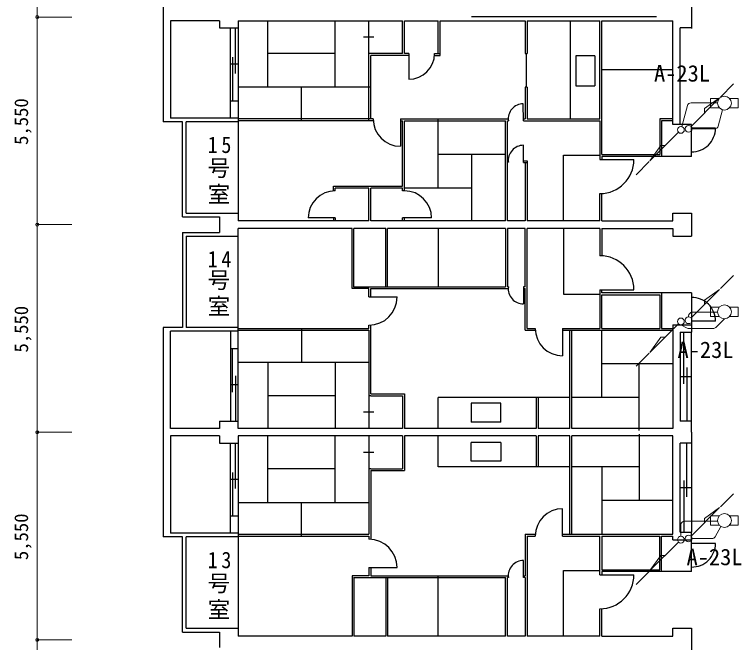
# Model space of a CAD drawing. Units: millimetres, scale not verified. Extents: x -57444 to 128924, y -40058 to 51382.
# Drawn here: x -36867 to -17442, y 431 to 17218 of the extents above; entities that cross this region are included whole.
import ezdxf
from ezdxf.enums import TextEntityAlignment as Align

# ---------------------------------------------------------------- set-up
doc = ezdxf.new("R2010")
doc.units = ezdxf.units.MM
doc.header["$LTSCALE"] = 200
doc.header["$PDMODE"] = 32
doc.header["$PDSIZE"] = 80
doc.layers.add('1-1_施設名', color=7, linetype='Continuous')
doc.layers.add('8-2', color=7, linetype='Continuous')
for name, color, linetype, lineweight in [('1-8', 4, 'Continuous', 9), ('8-0', 134, 'Continuous', 20), ('8-1', 7, 'Continuous', 9)]:
    doc.layers.add(name, color=color, linetype=linetype, lineweight=lineweight)
doc.styles.add('@ＭＳ ゴシック', font='')
doc.styles.add('ＭＳ ゴシック', font='')
doc.styles.get('@ＭＳ ゴシック').set_extended_font_data('@MS Gothic')
doc.styles.get('ＭＳ ゴシック').set_extended_font_data('MS Gothic')

msp = doc.modelspace()

# ---------------------------------------------------------------- linework, layer by layer
at = {"layer": '1-1_施設名'}
for p, q in [((-32897.6, 21181.5), (-32897.6, 14351)), ((-18777.6, 17459.6), (-18777.6, 16842.4)), ((-24657.2, 17163.3), (-19712.1, 17163.3)), ((-31394.2, 17051), (-32697.6, 17051)), ((-32697.6, 17051), (-32697.6, 14451)), ((-31394.2, 17051), (-31394.2, 16858.9)), ((-30894.6, 17051), (-30894.6, 11701)), ((-30894.6, 17051), (-26497.6, 17051)), ((-30097.6, 15276), (-30097.6, 17051)), ((-28297.6, 15276), (-28297.6, 17051)), ((-27397.6, 14376), (-27397.6, 17051)), ((-26497.6, 16176), (-26497.6, 17051)), ((-26447.6, 17051), (-25547.6, 17051)), ((-26447.6, 16176), (-26447.6, 17051)), ((-25547.6, 16176), (-25547.6, 17051)), ((-25497.6, 16126), (-25497.6, 17051)), ((-25497.6, 17051), (-23220.5, 17051)), ((-23220.5, 17051), (-23220.5, 16176)), ((-23170.3, 17051), (-23170.3, 16176)), ((-23170.3, 17051), (-21223.9, 17051)), ((-22013, 14430.5), (-22013, 17051)), ((-21223.9, 14426), (-21223.9, 17051)), ((-21173.9, 13475.3), (-21173.9, 17051)), ((-21173.9, 17051), (-19277.6, 17051)), ((-19277.6, 14276), (-19277.6, 17051)), ((-31394.2, 16858.9), (-30894.6, 16858.9)), ((-31097.6, 14451), (-31097.6, 16858.9)), ((-30958.5, 15642.7), (-30958.5, 16858.9)), ((-18777.6, 16858.9), (-19077.6, 16858.9)), ((-19077.6, 14276), (-19077.6, 16858.9)), ((-27263.6, 16613.5), (-27540.4, 16613.5)), ((-28297.6, 16176), (-30097.6, 16176)), ((-27347.6, 16176), (-27397.6, 16176)), ((-26497.6, 16176), (-27347.6, 16176)), ((-26333.6, 16126), (-27347.6, 16126)), ((-27347.6, 14426), (-27347.6, 16126)), ((-26333.6, 16176), (-26447.6, 16176)), ((-26333.6, 16176), (-26333.6, 15485.7)), ((-25645, 16126), (-25497.6, 16126)), ((-25643.2, 16176), (-25497.6, 16176)), ((-23220.5, 16176), (-23170.3, 16176)), ((-23195.4, 16176), (-23195.4, 15276)), ((-31038.7, 16077.3), (-31038.7, 14915.1)), ((-21357.7, 16109.7), (-21357.7, 15310.2)), ((-30894.6, 15887), (-31097.6, 15887.1)), ((-19277.6, 15738.5), (-21173.9, 15738.5)), ((-27347.6, 15276), (-30897.6, 15276)), ((-29197.6, 14376), (-29197.6, 15276)), ((-23170.3, 15276), (-23220.5, 15276)), ((-23220.5, 15276), (-23220.5, 14426)), ((-23170.3, 15276), (-23170.3, 14426)), ((-21863.8, 15310.2), (-21357.7, 15310.2)), ((-21357.7, 15345.2), (-21357.7, 15309.5)), ((-31099, 14915.1), (-30895.4, 14915.1)), ((-23270.5, 14376), (-23273.9, 14829.7)), ((-30894.6, 14451), (-32697.6, 14451)), ((-27284.4, 14426), (-30894.6, 14426)), ((-27347.6, 14376), (-30894.6, 14376)), ((-27282.7, 14376), (-27347.6, 14376)), ((-26553.1, 14426), (-26553.1, 13694.7)), ((-26553.1, 14426), (-23674.6, 14426)), ((-26553.1, 14376), (-26497.6, 14376)), ((-26497.6, 12626), (-26497.6, 14376)), ((-26447.6, 12506.1), (-26447.6, 14376)), ((-26447.6, 14376), (-23747.6, 14376)), ((-25547.6, 12576), (-25547.6, 14426)), ((-23747.6, 11701), (-23747.6, 14376)), ((-23697.6, 11701), (-23697.6, 14376)), ((-23697.6, 14376), (-23671.5, 14376)), ((-23270.9, 14426), (-23220.5, 14426)), ((-23270.5, 14376), (-21223.9, 14376)), ((-23170.3, 14426), (-21223.9, 14426)), ((-21223.9, 14376), (-21223.9, 13339.9)), ((-19277.6, 14426), (-19627.6, 14426)), ((-19627.6, 14426), (-19627.6, 13475.3)), ((-19277.6, 14376), (-19577.6, 14376)), ((-19577.6, 14376), (-19577.6, 13425.3)), ((-32381.5, 14351), (-32897.6, 14351)), ((-32381.5, 11808.9), (-32381.5, 14351)), ((-30894.6, 14351), (-32281.5, 14351)), ((-32281.5, 11908.9), (-32281.5, 14351)), ((-18777.6, 14276), (-19277.6, 14276)), ((-18777.6, 13425.3), (-18777.6, 14276)), ((-18135.9, 14179.1), (-18777.6, 14179.1)), ((-23269.3, 13266.7), (-23268.6, 13722.3)), ((-23747.6, 13476), (-25547.6, 13476)), ((-24647.6, 11701), (-24647.6, 13476)), ((-22197.1, 11701), (-22197.1, 13458)), ((-22197.1, 13458), (-21223.9, 13458)), ((-21173.9, 13475.3), (-19627.6, 13475.3)), ((-21173.9, 13425.3), (-21173.9, 13339.9)), ((-18777.6, 13425.3), (-21173.9, 13425.3)), ((-23671.8, 13267.3), (-23697.6, 13267.4)), ((-23269.3, 13266.7), (-23170.3, 13266.6)), ((-23269.2, 13310.2), (-23170.3, 13310.2)), ((-23220.5, 13266.7), (-23220.5, 11701)), ((-23170.3, 13310.2), (-23170.3, 11701)), ((-21223.9, 13339.9), (-20314.9, 13339.9)), ((-28347.6, 12506.1), (-28347.6, 12626)), ((-28347.6, 12626), (-26497.6, 12626)), ((-28297.6, 12504.6), (-28297.6, 12576)), ((-27347.6, 11701), (-27347.6, 12576)), ((-26497.6, 12576), (-27347.6, 12576)), ((-26497.6, 12504.6), (-26497.6, 12576)), ((-24647.6, 12576), (-26447.6, 12576)), ((-21173.9, 11701), (-21173.9, 12432.3)), ((-21223.9, 11701), (-21223.9, 12430.9)), ((-32281.5, 11908.9), (-30894.6, 11908.9)), ((-31097.6, 11908.5), (-31097.6, 11908.9)), ((-19277.6, 11909.6), (-18777.6, 11909.6)), ((-18777.6, 11909.6), (-18777.6, 11292.4)), ((-32381.5, 11808.9), (-31394.2, 11808.9)), ((-31394.2, 11808.9), (-31394.2, 11393.1)), ((-27397.6, 11701), (-30894.6, 11701)), ((-28297.6, 11780.8), (-29021.3, 11780.8)), ((-28347.6, 11780.8), (-28347.6, 11701)), ((-28297.6, 11780.8), (-28297.6, 11701)), ((-23747.6, 11701), (-27347.6, 11701)), ((-26497.6, 11701), (-26497.6, 11780.8)), ((-25722.3, 11780.8), (-26497.6, 11780.8)), ((-26447.6, 11701), (-26447.6, 11780.8)), ((-23220.5, 11701), (-23697.6, 11701)), ((-21223.9, 11701), (-23170.3, 11701)), ((-30894.6, 6151), (-30894.6, 11501)), ((-27847.6, 11501), (-30894.6, 11501)), ((-27847.6, 9891.9), (-27847.6, 11501)), ((-27797.6, 9928.7), (-27797.6, 11501)), ((-26897.6, 9928.7), (-26897.6, 11501)), ((-23747.6, 11501), (-26897.6, 11501)), ((-25547.6, 11501), (-25547.6, 9917.3)), ((-23747.6, 11501), (-23747.6, 9935.4)), ((-23220.5, 11501), (-23697.6, 11501)), ((-23697.6, 11501), (-23697.6, 9935.4)), ((-23220.5, 9935.4), (-23220.5, 11501)), ((-21223.9, 11501), (-23170.3, 11501)), ((-23170.3, 8826), (-23170.3, 11501)), ((-22197.1, 11501), (-22197.1, 9744)), ((-21223.9, 11501), (-21223.9, 10771.1)), ((-21173.9, 11501), (-21173.9, 10769.7)), ((-32378.8, 11393.1), (-31394.2, 11393.1)), ((-32378.8, 11393.1), (-32378.8, 8851)), ((-32281.5, 11293.1), (-30894.6, 11293.1)), ((-32281.5, 11293.1), (-32281.5, 8851)), ((-31394.2, 11293.1), (-31097.6, 11293.1)), ((-19277.6, 11292.4), (-18777.6, 11292.4)), ((-27797.6, 9935.4), (-23747.6, 9935.4)), ((-23671.8, 9934.7), (-23697.6, 9934.7)), ((-23220.5, 9935.4), (-23269.3, 9935.4)), ((-23269.3, 9935.3), (-23268.6, 9479.7)), ((-27347.6, 9666.6), (-27347.6, 9891.9)), ((-27347.6, 9891.9), (-23674.7, 9891.9)), ((-23269.2, 9891.9), (-23220.5, 9891.9)), ((-23220.5, 8776), (-23220.5, 9891.9)), ((-22197.1, 9744), (-21223.9, 9744)), ((-21223.9, 9862.1), (-20314.9, 9862.1)), ((-21223.9, 9862.1), (-21223.9, 8826)), ((-21173.9, 9776.7), (-21173.9, 9862.1)), ((-18777.6, 9776.7), (-21173.9, 9776.7)), ((-21173.9, 9726.7), (-19627.6, 9726.7)), ((-21173.9, 8826), (-21173.9, 9726.7)), ((-19627.6, 9726.7), (-19627.6, 8826)), ((-19577.6, 9776.7), (-19577.6, 8826)), ((-18777.6, 9776.7), (-18777.6, 8726)), ((-27397.6, 9666.6), (-26643.7, 9666.6)), ((-18135.9, 9022.9), (-18777.6, 9022.9)), ((-32378.8, 8851), (-32897.6, 8851)), ((-32897.6, 8851), (-32897.6, 3251)), ((-30894.6, 8751), (-32697.6, 8751)), ((-32697.6, 6151), (-32697.6, 8751)), ((-30894.6, 8851), (-32281.5, 8851)), ((-31097.6, 8751), (-31097.6, 6343.6)), ((-30894.6, 8826), (-27397.6, 8826)), ((-30894.6, 8776), (-27397.6, 8776)), ((-29197.6, 8826), (-29197.6, 7926)), ((-27397.6, 8826), (-27397.6, 8912.7)), ((-27397.6, 8776), (-27397.6, 6151)), ((-27347.6, 7076), (-27347.6, 8914.3)), ((-23220.5, 8776), (-22950.8, 8776)), ((-23170.3, 8826), (-22952.5, 8826)), ((-22221.2, 8826), (-22221.2, 8094.7)), ((-22221.2, 8826), (-21223.9, 8826)), ((-22221.2, 8776), (-19277.6, 8776)), ((-22083.1, 8776), (-22027.6, 8776)), ((-22027.6, 6151), (-22027.6, 8776)), ((-21977.6, 6151), (-21977.6, 8776)), ((-21173.9, 8826), (-19627.6, 8826)), ((-21173.9, 6976), (-21173.9, 8776)), ((-19577.6, 8826), (-19277.6, 8826)), ((-19277.6, 8926), (-18777.6, 8926)), ((-19277.6, 8926), (-19277.6, 8826)), ((-19277.6, 8776), (-19277.6, 6151)), ((-19077.6, 8726), (-18777.6, 8726)), ((-19077.6, 8726), (-19077.6, 6343.2)), ((-18978.6, 7344.4), (-18978.6, 8726)), ((-18777.6, 6343.2), (-18777.6, 8726)), ((-31099, 8286.9), (-30895.4, 8286.9)), ((-31038.7, 7124.8), (-31038.7, 8286.9)), ((-30897.6, 7926), (-27397.6, 7926)), ((-30097.6, 7926), (-30097.6, 6151)), ((-28297.6, 7926), (-28297.6, 6151)), ((-19277.6, 7876), (-21173.9, 7876)), ((-20177.6, 6101), (-20177.6, 7876)), ((-18898.5, 7778.9), (-18898.5, 6343.2)), ((-30958.5, 7559.3), (-30958.5, 6343.1)), ((-18777.6, 7534.6), (-19077.6, 7534.6)), ((-30894.6, 7315), (-31097.6, 7314.9)), ((-28297.6, 7026), (-30097.6, 7026)), ((-27347.6, 7026), (-27397.6, 7026)), ((-27347.6, 7076), (-26447.6, 7076)), ((-27347.6, 7026), (-26497.6, 7026)), ((-26497.6, 7026), (-26497.6, 6151)), ((-26447.6, 7076), (-26447.6, 6151)), ((-22927.6, 6976), (-25548, 6976)), ((-25548, 6151), (-25548, 6976)), ((-24668.4, 6826.8), (-24668.4, 6320.8)), ((-22877.6, 6976), (-22927.6, 6976)), ((-22927.6, 6976), (-22927.6, 6151)), ((-22027.6, 6976), (-22877.6, 6976)), ((-22877.6, 6976), (-22877.6, 6151)), ((-20177.6, 6976), (-21977.6, 6976)), ((-27263.6, 6588.5), (-27540.4, 6588.5)), ((-31394.2, 6343.1), (-30894.6, 6343.1)), ((-31394.2, 6343.1), (-31394.2, 6151)), ((-24633.4, 6320.8), (-24669.1, 6320.8)), ((-23868.9, 6320.8), (-24668.4, 6320.8)), ((-18777.6, 6343.2), (-19077.6, 6343.2)), ((-18777.6, 6051), (-18777.6, 6343.2)), ((-31394.2, 6151), (-32697.6, 6151)), ((-26497.6, 6151), (-30894.6, 6151)), ((-22927.6, 6151), (-26447.6, 6151)), ((-22027.6, 6151), (-22877.6, 6151)), ((-19277.6, 6151), (-21977.6, 6151)), ((-18777.6, 6051), (-18777.6, 5758.9)), ((-31394.2, 5951), (-32697.6, 5951)), ((-32697.6, 5951), (-32697.6, 3351)), ((-31394.2, 5951), (-31394.2, 5758.9)), ((-30894.6, 5951), (-30894.6, 601)), ((-26497.6, 5951), (-30894.6, 5951)), ((-30097.6, 4176), (-30097.6, 5951)), ((-28297.6, 4176), (-28297.6, 5951)), ((-27397.6, 5951), (-27397.6, 3326)), ((-26497.6, 5951), (-26497.6, 5076)), ((-26447.6, 5951), (-26447.6, 5026)), ((-22927.6, 5951), (-26447.6, 5951)), ((-25548, 5126), (-25548, 5951)), ((-22927.6, 5951), (-22927.6, 5126)), ((-22877.6, 5951), (-22877.6, 5126)), ((-22027.6, 5951), (-22877.6, 5951)), ((-22027.6, 3326), (-22027.6, 5951)), ((-21977.6, 3326), (-21977.6, 5951)), ((-19277.6, 5951), (-21977.6, 5951)), ((-20177.6, 6001), (-20177.6, 4226)), ((-19277.6, 3326), (-19277.6, 5951)), ((-31394.2, 5758.9), (-30894.6, 5758.9)), ((-31097.6, 3351), (-31097.6, 5758.5)), ((-30958.5, 4542.7), (-30958.5, 5758.9)), ((-24633.4, 5781.2), (-24669.1, 5781.2)), ((-24668.4, 5275.2), (-24668.4, 5781.2)), ((-23868.9, 5781.2), (-24668.4, 5781.2)), ((-18777.6, 5758.9), (-19077.6, 5758.9)), ((-19077.6, 3376), (-19077.6, 5758.9)), ((-18898.5, 4323.1), (-18898.5, 5758.9)), ((-18777.6, 5758.9), (-18777.6, 3376)), ((-27263.6, 5513.5), (-27540.4, 5513.5)), ((-28297.6, 5076), (-30097.6, 5076)), ((-27347.6, 5076), (-27397.6, 5076)), ((-27347.6, 5076), (-26497.6, 5076)), ((-22927.6, 5126), (-25548, 5126)), ((-22877.6, 5126), (-22927.6, 5126)), ((-22027.6, 5126), (-22877.6, 5126)), ((-20177.6, 5126), (-21977.6, 5126)), ((-21173.9, 5126), (-21173.9, 3326)), ((-31038.7, 4977.3), (-31038.7, 3815.1)), ((-27347.6, 5026), (-26447.6, 5026)), ((-27347.6, 5026), (-27347.6, 3187.7)), ((-30894.6, 4787), (-31097.6, 4787.1)), ((-18978.6, 4757.6), (-18978.6, 3376)), ((-18777.6, 4567.4), (-19077.6, 4567.4)), ((-30897.6, 4176), (-27397.6, 4176)), ((-29197.6, 3276), (-29197.6, 4176)), ((-19277.6, 4226), (-21173.9, 4226)), ((-22221.2, 3276), (-22221.2, 4007.3)), ((-31099, 3815.1), (-30895.4, 3815.1)), ((-30894.6, 3351), (-32697.6, 3351)), ((-30894.6, 3326), (-27397.6, 3326)), ((-23220.5, 3326), (-22950.8, 3326)), ((-23220.5, 3326), (-23220.5, 2210.2)), ((-22221.2, 3326), (-19277.6, 3326)), ((-22083.1, 3326), (-22027.6, 3326)), ((-19077.6, 3376), (-18777.6, 3376)), ((-18777.6, 2325.3), (-18777.6, 3376)), ((-32378.8, 3251), (-32897.6, 3251)), ((-32378.8, 708.9), (-32378.8, 3251)), ((-30894.6, 3251), (-32281.5, 3251)), ((-32281.5, 808.9), (-32281.5, 3251)), ((-30894.6, 3276), (-27397.6, 3276)), ((-27397.6, 3276), (-27397.6, 3189.3)), ((-23170.3, 3276), (-22952.5, 3276)), ((-23170.3, 3276), (-23170.3, 601)), ((-22221.2, 3276), (-21223.9, 3276)), ((-21223.9, 2239.9), (-21223.9, 3276)), ((-21173.9, 3276), (-21173.9, 2375.3)), ((-21173.9, 3276), (-19627.6, 3276)), ((-19627.6, 2375.3), (-19627.6, 3276)), ((-19577.6, 2325.3), (-19577.6, 3276)), ((-19577.6, 3276), (-19277.6, 3276)), ((-19277.6, 3176), (-19277.6, 3276)), ((-19277.6, 3176), (-18777.6, 3176)), ((-18135.9, 3079.1), (-18777.6, 3079.1)), ((-23269.3, 2166.7), (-23268.6, 2622.3)), ((-27397.6, 2435.5), (-26643.7, 2435.5)), ((-27347.6, 2435.5), (-27347.6, 2210.2)), ((-22197.1, 601), (-22197.1, 2358)), ((-22197.1, 2358), (-21223.9, 2358)), ((-21173.9, 2375.3), (-19627.6, 2375.3)), ((-27847.6, 2210.2), (-27847.6, 601)), ((-27797.6, 2173.4), (-27797.6, 601)), ((-27797.6, 2166.7), (-23747.6, 2166.7)), ((-27347.6, 2210.2), (-23674.7, 2210.2)), ((-26897.6, 2173.4), (-26897.6, 601)), ((-25547.6, 601), (-25547.6, 2184.7)), ((-23747.6, 601), (-23747.6, 2166.7)), ((-23671.8, 2167.3), (-23697.6, 2167.3)), ((-23697.6, 601), (-23697.6, 2166.7)), ((-23220.5, 2166.7), (-23269.3, 2166.7)), ((-23269.2, 2210.2), (-23220.5, 2210.2)), ((-23220.5, 2166.7), (-23220.5, 601)), ((-21223.9, 2239.9), (-20314.9, 2239.9)), ((-21173.9, 2325.3), (-21173.9, 2239.9)), ((-18777.6, 2325.3), (-21173.9, 2325.3)), ((-21223.9, 601), (-21223.9, 1330.9)), ((-21173.9, 601), (-21173.9, 1332.3)), ((-32281.5, 808.9), (-30894.6, 808.9)), ((-31394.2, 808.9), (-31097.6, 808.9)), ((-19277.6, 809.6), (-18777.6, 809.6)), ((-18777.6, 809.6), (-18777.6, 192.4)), ((-32378.8, 708.9), (-31394.2, 708.9)), ((-31394.2, 708.9), (-31394.2, 293.1)), ((-27847.6, 601), (-30894.6, 601)), ((-23747.6, 601), (-26897.6, 601)), ((-23220.5, 601), (-23697.6, 601)), ((-21223.9, 601), (-23170.3, 601))]:
    msp.add_line(p, q, dxfattribs=at)
for points in [[(-21357.7, 16109.7), (-21863.8, 16109.7), (-21863.8, 15310.2)], [(-27397.6, 11701), (-27397.6, 12576), (-28297.6, 12576)], [(-21173.9, 11701), (-19277.6, 11701), (-19277.6, 11909.6)], [(-26947.6, 9928.7), (-26947.6, 11501), (-27797.6, 11501)], [(-21173.9, 11501), (-19277.6, 11501), (-19277.6, 11292.4)], [(-27397.6, 9666.6), (-27397.6, 9891.9), (-27847.6, 9891.9)], [(-23868.9, 6320.8), (-23868.9, 6826.8), (-24668.4, 6826.8)], [(-23868.9, 5781.2), (-23868.9, 5275.2), (-24668.4, 5275.2)], [(-27397.6, 2435.5), (-27397.6, 2210.2), (-27847.6, 2210.2)], [(-26947.6, 2173.4), (-26947.6, 601), (-27797.6, 601)], [(-21173.9, 601), (-19277.6, 601), (-19277.6, 809.6)]]:
    msp.add_lwpolyline(points, dxfattribs=at)
for centre, radius, start, end in [((-26333.6, 16176), 690.4, 270, 0), ((-23270.9, 14426), 403.7, 90.42128, 187.11407), ((-26553.1, 14426), 731.3, 180, 270), ((-18768.7, 14180.1), 632.8, 269.19767, 359.91616), ((-23269.2, 13316.7), 405.6, 89.91616, 186.9977), ((-21223.9, 13339.9), 909, 270, 0), ((-28297.6, 11780.8), 723.8, 90, 180), ((-28347.6, 11686.5), 819.7, 86.5028, 90), ((-26447.6, 11686.5), 819.7, 90, 93.4972), ((-26447.6, 11780.8), 725.3, 0, 90), ((-21223.9, 9862.1), 909, 0, 90), ((-23269.2, 9885.3), 405.6, 173.0023, 270.08384), ((-27397.6, 9666.6), 753.9, 270, 0), ((-18768.7, 9022), 632.8, 0.08384, 90.80233), ((-22221.2, 8826), 731.3, 180, 270), ((-22221.2, 3276), 731.3, 90, 180), ((-27397.6, 2435.5), 753.9, 0, 90), ((-18768.7, 3080.1), 632.8, 269.19767, 359.91616), ((-23269.2, 2216.7), 405.6, 89.91616, 186.9977), ((-21223.9, 2239.9), 909, 270, 0)]:
    msp.add_arc(centre, radius, start, end, dxfattribs=at)
at = {"layer": '1-8'}
for p, q in [((-36262, 17151), (-36262, 24001)), ((-36262, 11601), (-36262, 17151)), ((-36262, 17151), (-35337.2, 17151)), ((-36262, 6051), (-36262, 11601)), ((-36262, 11601), (-35337.2, 11601)), ((-36262, 501), (-36262, 6051)), ((-36262, 6051), (-35337.2, 6051)), ((-36262, -5049), (-36262, 501)), ((-36262, 501), (-35337.2, 501))]:
    msp.add_line(p, q, dxfattribs=at)
for p in [(-36262, 17151), (-36262, 11601), (-36262, 6051), (-36262, 501)]:
    msp.add_point(p, dxfattribs=at)
at = {"layer": '8-0'}
for p, q in [((-18268.5, 14974.5), (-18268.5, 14727.1)), ((-18035.8, 14974.5), (-18268.5, 14974.5)), ((-17759.3, 14974.5), (-17526.6, 14974.5)), ((-17526.6, 14727.1), (-17526.6, 14974.5)), ((-18035.8, 14727.1), (-18268.5, 14727.1)), ((-17526.6, 14727.1), (-17759.3, 14727.1)), ((-18268.5, 9394), (-18268.5, 9146.7)), ((-18035.8, 9394), (-18268.5, 9394)), ((-17759.3, 9394), (-17526.6, 9394)), ((-17526.6, 9146.7), (-17526.6, 9394)), ((-18035.8, 9146.7), (-18268.5, 9146.7)), ((-17526.6, 9146.7), (-17759.3, 9146.7)), ((-18268.5, 3813.6), (-18268.5, 3566.3)), ((-18035.8, 3813.6), (-18268.5, 3813.6)), ((-17759.3, 3813.6), (-17526.6, 3813.6)), ((-17526.6, 3566.3), (-17526.6, 3813.6)), ((-18035.8, 3566.3), (-18268.5, 3566.3)), ((-17526.6, 3566.3), (-17759.3, 3566.3))]:
    msp.add_line(p, q, dxfattribs=at)
for centre in [(-17897.6, 14850.8), (-17897.6, 9270.4), (-17897.6, 3690)]:
    msp.add_circle(centre, 185.5, dxfattribs=at)
at = {"layer": '8-1', "color": 4}
for p, q in [((-18005.7, 15011.3), (-17654.1, 15362.9)), ((-19908.6, 13284.9), (-20260.2, 12933.3)), ((-18005.7, 9892.1), (-17654.1, 10243.7)), ((-19908.6, 8165.7), (-20260.2, 7814.1)), ((-18005.7, 4057.2), (-17654.1, 4408.8)), ((-19908.6, 2330.7), (-20260.2, 1979.1))]:
    msp.add_line(p, q, dxfattribs=at)
at = {"layer": '8-1'}
for p, q in [((-18790.5, 14226.5), (-18026.8, 14990.2)), ((-18885.8, 14784), (-19036.9, 14220.2)), ((-18789.2, 14858.1), (-18082.9, 14858.1)), ((-18062, 14237), (-17945.6, 14671.6)), ((-19123.8, 14069.7), (-19887.5, 13305.9)), ((-18158.6, 14162.9), (-18764.1, 14162.9)), ((-19600.2, 13713.3), (-19887.5, 13305.9)), ((-19480.2, 13713.3), (-19600.2, 13713.3)), ((-18790.5, 9107.3), (-18026.8, 9871)), ((-18854.1, 9157.6), (-18854.1, 9133.7)), ((-18754.1, 9257.6), (-18082.6, 9257.6)), ((-19123.8, 8950.5), (-19887.5, 8186.8)), ((-18127.4, 8855), (-17897.6, 9084.9)), ((-18913, 8839.2), (-19060.2, 8924.1)), ((-18863, 8825.8), (-18198.1, 8825.8)), ((-19600.2, 8594.1), (-19887.5, 8186.8)), ((-19480.2, 8594.1), (-19600.2, 8594.1)), ((-18790.5, 3272.4), (-18026.8, 4036.1)), ((-19060.2, 3577.2), (-19060.2, 3269.1)), ((-18960.2, 3677.2), (-18082.6, 3677.2)), ((-18146.5, 3258.8), (-17990.3, 3529.4)), ((-19123.8, 3115.5), (-19887.5, 2351.8)), ((-18233.1, 3208.8), (-18764.1, 3208.8)), ((-19600.2, 2759.1), (-19887.5, 2351.8)), ((-19480.2, 2759.1), (-19600.2, 2759.1))]:
    msp.add_line(p, q, dxfattribs=at)
for points in [[(-18434.1, 14582.9), (-18434.1, 14702.9), (-18026.8, 14990.2)], [(-18434.1, 9463.7), (-18434.1, 9583.7), (-18026.8, 9871)], [(-18434.1, 3628.8), (-18434.1, 3748.8), (-18026.8, 4036.1)]]:
    msp.add_lwpolyline(points, dxfattribs=at)
for centre in [(-19060.2, 14133.3), (-18854.1, 14162.9), (-18854.1, 9043.7), (-19060.2, 9014.1), (-19060.2, 3179.1), (-18854.1, 3208.8)]:
    msp.add_circle(centre, 90, dxfattribs=at)
for centre, start, end in [((-18789.2, 14758.1), 90, 165), ((-18158.6, 14262.9), 270, 345), ((-18754.1, 9157.6), 90, 180), ((-18863, 8925.8), 240, 270), ((-18198.1, 8925.8), 270, 315), ((-18960.2, 3577.2), 90, 180), ((-18233.1, 3308.8), 270, 330)]:
    msp.add_arc(centre, 100, start, end, dxfattribs=at)

# ---------------------------------------------------------------- texts
at = {"layer": '1-8', "color": 7, "style": 'ＭＳ ゴシック'}
for p in [(-36395, 13732.5), (-36395, 8182.5), (-36395, 2632.5)]:
    msp.add_text('5,550', height=366.6, rotation=90, dxfattribs=at).set_placement(p, align=Align.BOTTOM_LEFT)
at = {"layer": '1-8', "color": 7, "char_height": 439.9, "attachment_point": 7, "style": 'ＭＳ ゴシック'}
for s, insert in [('\\T1.36;\\W0.9;15', (-31707.6, 13509.6)), ('\\T1.36;\\W0.9;14', (-31707.6, 10458.6)), ('\\T1.36;\\W0.9;13', (-31707.6, 2409.6))]:
    msp.add_mtext(s, dxfattribs=dict(at, insert=insert))
at = {"layer": '1-8', "color": 7, "char_height": 439.9, "attachment_point": 7, "rotation": 270, "style": '@ＭＳ ゴシック'}
for insert in [(-31675.3, 13423.3), (-31675.3, 10428.6), (-31675.3, 2323.3)]:
    msp.add_mtext('\\T1.17;号室', dxfattribs=dict(at, insert=insert))
at = {"layer": '8-2', "style": 'ＭＳ ゴシック'}
for p in [(-19778.6, 15293.5), (-19151.2, 7904.3), (-18909.8, 2363.9)]:
    msp.add_text('A-23L', height=439.9, dxfattribs=at).set_placement(p, align=Align.BOTTOM_LEFT)

doc.saveas('drawing.dxf')
